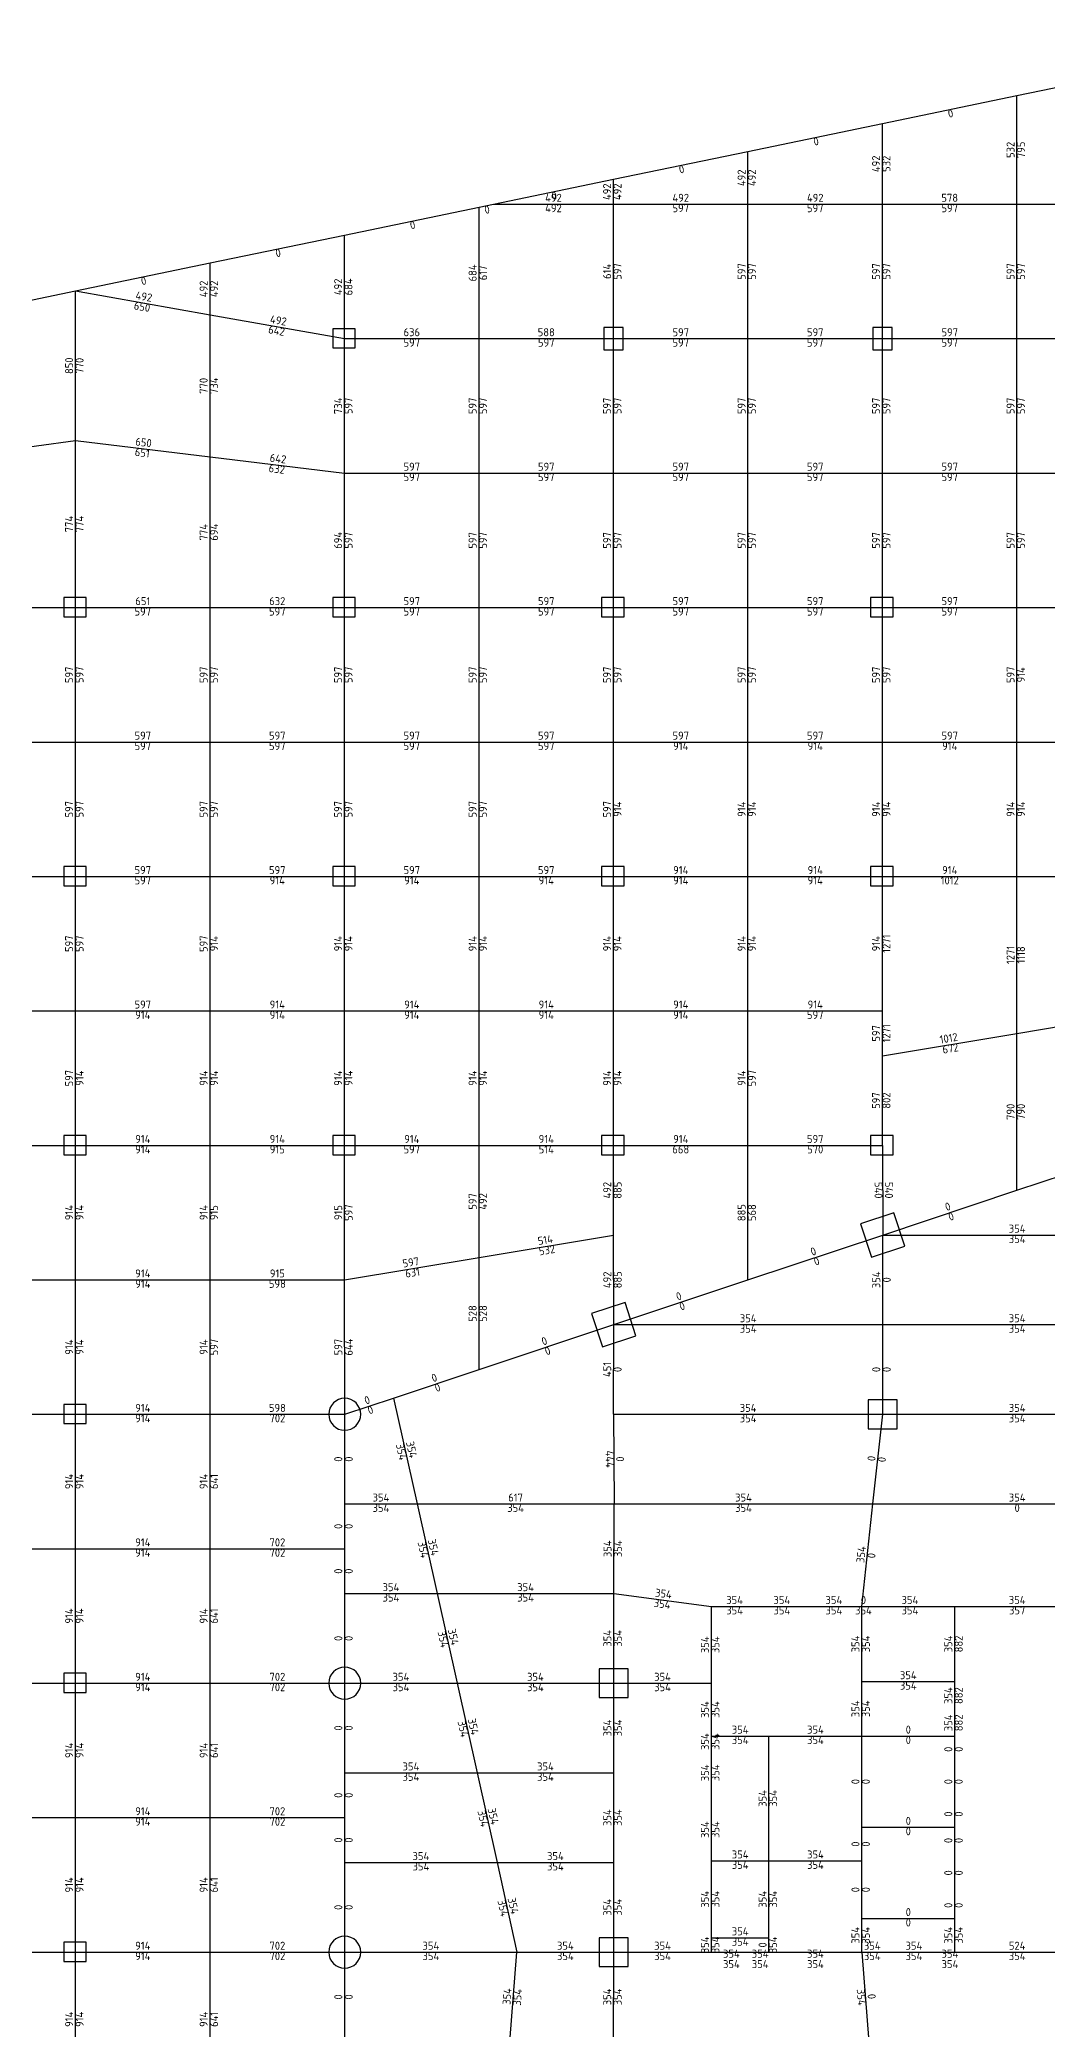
# Model space of a CAD drawing. Header units: millimetres. Extents: x -245177 to 1112891, y -1092030 to 122567.
# Drawn here: x -205617 to -174156, y -933430 to -871286 of the extents above; entities that cross this region are included whole.
import ezdxf
from ezdxf.enums import TextEntityAlignment as Align

# ---------------------------------------------------------------- set-up
doc = ezdxf.new("R2010")
doc.units = ezdxf.units.MM
doc.header["$MEASUREMENT"] = 0
for name, color, linetype in [('13', 4, 'Continuous'), ('dsg', 7, 'Continuous'), ('jiantu', 134, 'Continuous')]:
    doc.layers.add(name, color=color, linetype=linetype)
doc.styles.add('TrueTypeFont', font='yjkeng.shx', dxfattribs={"bigfont": 'yjkchn.shx'})

msp = doc.modelspace()

# ---------------------------------------------------------------- linework, layer by layer
at = {"layer": 'jiantu', "color": 94}
for p, q in [((-175100, -873029), (-166700, -871286)), ((-179300, -873901), (-175100, -873029)), ((-183500, -874772), (-179300, -873901)), ((-187700, -875644), (-183500, -874772)), ((-191450, -876422), (-187700, -875644)), ((-196100, -877386), (-191900, -876515)), ((-191900, -876515), (-191450, -876422)), ((-200300, -878258), (-196100, -877386)), ((-204500, -879129), (-200300, -878258)), ((-208700, -880001), (-204500, -879129)), ((-184644, -920222), (-183194, -920222)), ((-184644, -922622), (-184644, -920222)), ((-181694, -920222), (-179944, -920222)), ((-179944, -920222), (-179844, -920222)), ((-179944, -922572), (-179944, -920222)), ((-184644, -924272), (-184644, -922622)), ((-184644, -924622), (-184644, -924272)), ((-179944, -927122), (-179944, -924272)), ((-179944, -924272), (-177044, -924272)), ((-177044, -925097), (-177044, -924272)), ((-184644, -928172), (-184644, -926222)), ((-179944, -928172), (-179944, -927122)), ((-184644, -930572), (-184644, -928172)), ((-179944, -929972), (-179944, -928172)), ((-177044, -929972), (-177044, -929147)), ((-179944, -931022), (-179944, -929972)), ((-179944, -929972), (-177044, -929972)), ((-177044, -931022), (-177044, -929972)), ((-184644, -931022), (-184644, -930572)), ((-184644, -931022), (-183394, -931022)), ((-183394, -931022), (-182844, -931022)), ((-182844, -931022), (-179944, -931022)), ((-177344, -931022), (-177044, -931022))]:
    msp.add_line(p, q, dxfattribs=at)
at = {"layer": 'jiantu'}
for p, q in [((-175100, -876422), (-175100, -873029)), ((-179300, -876422), (-179300, -873901)), ((-183500, -876422), (-183500, -874772)), ((-187700, -876422), (-187700, -875644)), ((-191900, -880622), (-191900, -876515)), ((-191450, -876422), (-187700, -876422)), ((-187700, -876422), (-183500, -876422)), ((-187700, -880622), (-187700, -876422)), ((-183500, -880622), (-183500, -876422)), ((-183500, -876422), (-179300, -876422)), ((-179300, -876422), (-175100, -876422)), ((-179300, -880622), (-179300, -876422)), ((-175100, -880622), (-175100, -876422)), ((-175100, -876422), (-170900, -876422)), ((-196100, -880622), (-196100, -877386)), ((-200300, -879876), (-200300, -878258)), ((-204500, -883807), (-204500, -879129)), ((-204500, -879129), (-200300, -879876)), ((-200300, -884314), (-200300, -879876)), ((-200300, -879876), (-196100, -880622)), ((-196100, -884822), (-196100, -880622)), ((-196100, -880622), (-191900, -880622)), ((-191900, -880622), (-187700, -880622)), ((-191900, -884822), (-191900, -880622)), ((-187700, -884822), (-187700, -880622)), ((-187700, -880622), (-183500, -880622)), ((-183500, -880622), (-179300, -880622)), ((-183500, -884822), (-183500, -880622)), ((-179300, -884822), (-179300, -880622)), ((-179300, -880622), (-175100, -880622)), ((-175100, -880622), (-170900, -880622)), ((-175100, -884822), (-175100, -880622)), ((-208700, -884377), (-204500, -883807)), ((-204500, -889022), (-204500, -883807)), ((-204500, -883807), (-200300, -884314)), ((-200300, -889022), (-200300, -884314)), ((-200300, -884314), (-196100, -884822)), ((-196100, -884822), (-191900, -884822)), ((-196100, -889022), (-196100, -884822)), ((-191900, -889022), (-191900, -884822)), ((-191900, -884822), (-187700, -884822)), ((-187700, -884822), (-183500, -884822)), ((-187700, -889022), (-187700, -884822)), ((-183500, -889022), (-183500, -884822)), ((-183500, -884822), (-179300, -884822)), ((-179300, -884822), (-175100, -884822)), ((-179300, -889022), (-179300, -884822)), ((-175100, -889022), (-175100, -884822)), ((-175100, -884822), (-170900, -884822)), ((-208700, -889022), (-204500, -889022)), ((-204500, -893222), (-204500, -889022)), ((-204500, -889022), (-200300, -889022)), ((-200300, -889022), (-196100, -889022)), ((-200300, -893222), (-200300, -889022)), ((-196100, -893222), (-196100, -889022)), ((-196100, -889022), (-191900, -889022)), ((-191900, -889022), (-187700, -889022)), ((-191900, -893222), (-191900, -889022)), ((-187700, -893222), (-187700, -889022)), ((-187700, -889022), (-183500, -889022)), ((-183500, -889022), (-179300, -889022)), ((-183500, -893222), (-183500, -889022)), ((-179300, -893222), (-179300, -889022)), ((-179300, -889022), (-175100, -889022)), ((-175100, -889022), (-170900, -889022)), ((-175100, -893222), (-175100, -889022)), ((-208700, -893222), (-204500, -893222)), ((-204500, -893222), (-200300, -893222)), ((-204500, -897422), (-204500, -893222)), ((-200300, -897422), (-200300, -893222)), ((-200300, -893222), (-196100, -893222)), ((-196100, -893222), (-191900, -893222)), ((-196100, -897422), (-196100, -893222)), ((-191900, -893222), (-187700, -893222)), ((-191900, -897422), (-191900, -893222)), ((-187700, -893222), (-183500, -893222)), ((-187700, -897422), (-187700, -893222)), ((-183500, -893222), (-179300, -893222)), ((-183500, -897422), (-183500, -893222)), ((-179300, -893222), (-175100, -893222)), ((-179300, -897422), (-179300, -893222)), ((-175100, -893222), (-170900, -893222)), ((-175100, -897422), (-175100, -893222)), ((-208700, -897422), (-204500, -897422)), ((-204500, -901622), (-204500, -897422)), ((-204500, -897422), (-200300, -897422)), ((-200300, -897422), (-196100, -897422)), ((-200300, -901622), (-200300, -897422)), ((-196100, -901622), (-196100, -897422)), ((-196100, -897422), (-191900, -897422)), ((-191900, -897422), (-187700, -897422)), ((-191900, -901622), (-191900, -897422)), ((-187700, -901622), (-187700, -897422)), ((-187700, -897422), (-183500, -897422)), ((-183500, -897422), (-179300, -897422)), ((-183500, -901622), (-183500, -897422)), ((-179300, -901622), (-179300, -897422)), ((-179300, -897422), (-175100, -897422)), ((-175100, -897422), (-170900, -897422)), ((-175100, -902322), (-175100, -897422)), ((-208700, -901622), (-204500, -901622)), ((-204500, -901622), (-200300, -901622)), ((-204500, -905822), (-204500, -901622)), ((-200300, -905822), (-200300, -901622)), ((-200300, -901622), (-196100, -901622)), ((-196100, -901622), (-191900, -901622)), ((-196100, -905822), (-196100, -901622)), ((-191900, -905822), (-191900, -901622)), ((-191900, -901622), (-187700, -901622)), ((-187700, -901622), (-183500, -901622)), ((-187700, -905822), (-187700, -901622)), ((-183500, -905822), (-183500, -901622)), ((-183500, -901622), (-179300, -901622)), ((-179300, -903022), (-179300, -901622)), ((-175100, -902322), (-170897, -901622)), ((-179300, -903022), (-175100, -902322)), ((-175100, -907224), (-175100, -902322)), ((-179300, -905822), (-179300, -903022)), ((-208700, -905822), (-204500, -905822)), ((-204500, -910022), (-204500, -905822)), ((-204500, -905822), (-200300, -905822)), ((-200300, -905822), (-196100, -905822)), ((-200300, -910022), (-200300, -905822)), ((-196100, -905822), (-191900, -905822)), ((-196097, -910022), (-196100, -905822)), ((-191900, -905822), (-187700, -905822)), ((-191900, -909322), (-191900, -905822)), ((-187700, -905822), (-183500, -905822)), ((-187697, -908622), (-187700, -905822)), ((-183500, -905822), (-179300, -905822)), ((-183500, -910024), (-183500, -905822)), ((-179300, -905822), (-179294, -908622)), ((-175100, -907224), (-170894, -905822)), ((-179294, -908622), (-175100, -907224)), ((-191900, -909322), (-187697, -908622)), ((-187694, -911422), (-187697, -908622)), ((-183500, -910024), (-179294, -908622)), ((-179294, -911422), (-179294, -908622)), ((-179294, -908622), (-170894, -908622)), ((-196097, -910022), (-191900, -909322)), ((-191900, -912824), (-191900, -909322)), ((-208700, -910022), (-204500, -910022)), ((-204500, -910022), (-200300, -910022)), ((-204500, -914222), (-204500, -910022)), ((-200300, -914222), (-200300, -910022)), ((-200300, -910022), (-196097, -910022)), ((-196094, -914222), (-196097, -910022)), ((-187694, -911422), (-183500, -910024)), ((-191900, -912824), (-187694, -911422)), ((-187700, -914222), (-187694, -911422)), ((-187694, -911422), (-179294, -911422)), ((-179294, -911422), (-170894, -911422)), ((-179294, -914222), (-179294, -911422)), ((-194568, -913714), (-191900, -912824)), ((-196094, -914222), (-194568, -913714)), ((-194568, -913714), (-193831, -917022)), ((-208700, -914222), (-204500, -914222)), ((-204500, -918422), (-204500, -914222)), ((-204500, -914222), (-200300, -914222)), ((-200300, -914222), (-196094, -914222)), ((-200300, -918422), (-200300, -914222)), ((-196094, -917022), (-196094, -914222)), ((-187700, -914222), (-187684, -917022)), ((-187700, -914222), (-179294, -914222)), ((-179597, -917022), (-179294, -914222)), ((-179294, -914222), (-170894, -914222)), ((-196094, -917022), (-193831, -917022)), ((-196094, -918422), (-196094, -917022)), ((-193831, -917022), (-187684, -917022)), ((-193831, -917022), (-193208, -919822)), ((-187686, -919822), (-187684, -917022)), ((-187684, -917022), (-179597, -917022)), ((-179944, -920222), (-179597, -917022)), ((-179597, -917022), (-170591, -917022)), ((-208700, -918422), (-204500, -918422)), ((-204500, -918422), (-200300, -918422)), ((-204500, -922622), (-204500, -918422)), ((-200300, -922622), (-200300, -918422)), ((-200300, -918422), (-196094, -918422)), ((-196094, -919822), (-196094, -918422)), ((-196094, -919822), (-193208, -919822)), ((-196094, -922622), (-196094, -919822)), ((-193208, -919822), (-187686, -919822)), ((-193208, -919822), (-192585, -922622)), ((-187694, -922622), (-187686, -919822)), ((-187686, -919822), (-184644, -920222)), ((-183194, -920222), (-181694, -920222)), ((-179944, -920222), (-179844, -920222)), ((-179844, -920222), (-177044, -920222)), ((-177044, -920222), (-173144, -920222)), ((-177044, -922572), (-177044, -920222)), ((-208700, -922622), (-204500, -922622)), ((-204500, -926822), (-204500, -922622)), ((-204500, -922622), (-200300, -922622)), ((-200300, -922622), (-196094, -922622)), ((-200300, -926822), (-200300, -922622)), ((-196094, -925422), (-196094, -922622)), ((-196094, -922622), (-192585, -922622)), ((-192585, -922622), (-191961, -925422)), ((-192585, -922622), (-187694, -922622)), ((-187690, -925422), (-187694, -922622)), ((-187694, -922622), (-184644, -922622)), ((-179944, -922572), (-177044, -922572)), ((-179944, -924272), (-179944, -922572)), ((-177044, -923447), (-177044, -922572)), ((-177044, -924272), (-177044, -923447)), ((-184644, -924272), (-182844, -924272)), ((-184644, -926222), (-184644, -924622)), ((-182844, -928172), (-182844, -924272)), ((-182844, -924272), (-179944, -924272)), ((-177044, -925097), (-177044, -924272)), ((-177044, -926297), (-177044, -925097)), ((-196094, -925422), (-191961, -925422)), ((-196094, -926822), (-196094, -925422)), ((-191961, -925422), (-187690, -925422)), ((-191961, -925422), (-191338, -928222)), ((-187692, -928222), (-187690, -925422)), ((-177044, -927122), (-177044, -926297)), ((-208700, -926822), (-204500, -926822)), ((-204500, -926822), (-200300, -926822)), ((-204500, -931022), (-204500, -926822)), ((-200300, -931022), (-200300, -926822)), ((-200300, -926822), (-196094, -926822)), ((-196094, -928222), (-196094, -926822)), ((-179944, -927122), (-177044, -927122)), ((-177044, -927947), (-177044, -927122)), ((-196094, -928222), (-191338, -928222)), ((-196094, -931022), (-196094, -928222)), ((-191338, -928222), (-187692, -928222)), ((-191338, -928222), (-190715, -931022)), ((-187694, -931022), (-187692, -928222)), ((-184644, -928172), (-182844, -928172)), ((-182844, -928172), (-179944, -928172)), ((-182844, -930572), (-182844, -928172)), ((-177044, -929147), (-177044, -927947)), ((-184644, -930572), (-182844, -930572)), ((-182844, -931022), (-182844, -930572)), ((-208700, -931022), (-204500, -931022)), ((-204500, -935222), (-204500, -931022)), ((-204500, -931022), (-200300, -931022)), ((-200300, -931022), (-196094, -931022)), ((-200300, -935222), (-200300, -931022)), ((-196094, -933822), (-196094, -931022)), ((-196094, -931022), (-190715, -931022)), ((-190933, -933822), (-190715, -931022)), ((-190715, -931022), (-187694, -931022)), ((-187696, -933822), (-187694, -931022)), ((-187694, -931022), (-184644, -931022)), ((-179944, -931022), (-179294, -931022)), ((-179944, -931022), (-179729, -933822)), ((-179294, -931022), (-177344, -931022)), ((-177044, -931022), (-173144, -931022))]:
    msp.add_line(p, q, dxfattribs=at)
at = {"layer": 'jiantu', "color": 54}
for points in [[(-195770, -880312), (-196470, -880312), (-196470, -880912), (-195770, -880912)], [(-187400, -880272), (-188000, -880272), (-188000, -880972), (-187400, -880972)], [(-179000, -880272), (-179600, -880272), (-179600, -880972), (-179000, -880972)], [(-204170, -888712), (-204870, -888712), (-204870, -889312), (-204170, -889312)], [(-195770, -888712), (-196470, -888712), (-196470, -889312), (-195770, -889312)], [(-187370, -888712), (-188070, -888712), (-188070, -889312), (-187370, -889312)], [(-178970, -888712), (-179670, -888712), (-179670, -889312), (-178970, -889312)], [(-204170, -897112), (-204870, -897112), (-204870, -897712), (-204170, -897712)], [(-195770, -897112), (-196470, -897112), (-196470, -897712), (-195770, -897712)], [(-187370, -897112), (-188070, -897112), (-188070, -897712), (-187370, -897712)], [(-178970, -897112), (-179670, -897112), (-179670, -897712), (-178970, -897712)], [(-204170, -905512), (-204870, -905512), (-204870, -906112), (-204170, -906112)], [(-195770, -905512), (-196470, -905512), (-196470, -906112), (-195770, -906112)], [(-187370, -905512), (-188070, -905512), (-188070, -906112), (-187370, -906112)], [(-178970, -905512), (-179670, -905512), (-179670, -906112), (-178970, -906112)], [(-178941, -907929), (-179987, -908269), (-179647, -909315), (-178601, -908975)], [(-187341, -910729), (-188387, -911069), (-188047, -912115), (-187001, -911775)], [(-204170, -913912), (-204870, -913912), (-204870, -914512), (-204170, -914512)], [(-178844, -913772), (-179744, -913772), (-179744, -914672), (-178844, -914672)], [(-187244, -922172), (-188144, -922172), (-188144, -923072), (-187244, -923072)], [(-204170, -922312), (-204870, -922312), (-204870, -922912), (-204170, -922912)], [(-204170, -930712), (-204870, -930712), (-204870, -931312), (-204170, -931312)], [(-187244, -930572), (-188144, -930572), (-188144, -931472), (-187244, -931472)]]:
    msp.add_lwpolyline(points, close=True, dxfattribs=at)
for points in [[(-195594, -914222, 1), (-196594, -914222, 1)], [(-195594, -922622, 1), (-196594, -922622, 1)], [(-195594, -931022, 1), (-196594, -931022, 1)]]:
    msp.add_lwpolyline(points, format="xyb", close=True, dxfattribs=at)

# ---------------------------------------------------------------- texts
at = {"layer": '13', "color": 4, "linetype": 'Continuous', "style": 'TrueTypeFont'}
for s, rotation, p in [('532', 90, (-179300, -875161)), ('617', 90, (-191900, -878568)), ('597', 90, (-187700, -878522)), ('597', 90, (-183500, -878522)), ('597', 90, (-179300, -878522)), ('597', 90, (-175100, -878522)), ('684', 90, (-196100, -879004)), ('650', 349.92614, (-202400, -879502)), ('642', 349.92614, (-198200, -880249)), ('734', 90, (-200300, -882095)), ('597', 90, (-196100, -882722)), ('597', 90, (-191900, -882722)), ('597', 90, (-187700, -882722)), ('597', 90, (-183500, -882722)), ('597', 90, (-179300, -882722)), ('597', 90, (-175100, -882722)), ('651', 353.11324, (-202400, -884061)), ('632', 353.11324, (-198200, -884568)), ('694', 90, (-200300, -886668)), ('597', 90, (-196100, -886922)), ('597', 90, (-191900, -886922)), ('597', 90, (-187700, -886922)), ('597', 90, (-183500, -886922)), ('597', 90, (-179300, -886922)), ('597', 90, (-175100, -886922)), ('597', 90, (-204500, -891122)), ('597', 90, (-200300, -891122)), ('597', 90, (-196100, -891122)), ('597', 90, (-191900, -891122)), ('597', 90, (-187700, -891122)), ('597', 90, (-183500, -891122)), ('597', 90, (-179300, -891122)), ('597', 90, (-204500, -895322)), ('597', 90, (-200300, -895322)), ('597', 90, (-196100, -895322)), ('597', 90, (-191900, -895322)), ('597', 90, (-204500, -899522)), ('672', 9.45716, (-177200, -902672)), ('597', 90, (-183500, -903722)), ('540', 270.11641, (-179297, -907222)), ('597', 90, (-196097, -907922)), ('568', 90, (-183500, -907923)), ('532', 9.46232, (-189798, -908972)), ('631', 9.46232, (-193998, -909672)), ('528', 90, (-191900, -911073)), ('597', 90, (-200300, -912122)), ('644', 90, (-196094, -912122)), ('641', 90, (-200300, -916322)), ('641', 90, (-200300, -920522)), ('641', 90, (-200300, -924722)), ('641', 90, (-200300, -928922)), ('641', 90, (-200300, -933122))]:
    msp.add_text(s, height=250, rotation=rotation, dxfattribs=at).set_placement(p, align=Align.TOP_CENTER)
for s, rotation, p in [('532', 90, (-175100, -874725)), ('684', 90, (-191900, -878568)), ('614', 90, (-187700, -878522)), ('597', 90, (-183500, -878522)), ('597', 90, (-179300, -878522)), ('597', 90, (-175100, -878522)), ('734', 90, (-196100, -882722)), ('597', 90, (-191900, -882722)), ('597', 90, (-187700, -882722)), ('597', 90, (-183500, -882722)), ('597', 90, (-179300, -882722)), ('597', 90, (-175100, -882722)), ('650', 353.11324, (-202400, -884061)), ('642', 353.11324, (-198200, -884568)), ('694', 90, (-196100, -886922)), ('597', 90, (-191900, -886922)), ('597', 90, (-187700, -886922)), ('597', 90, (-183500, -886922)), ('597', 90, (-179300, -886922)), ('597', 90, (-175100, -886922)), ('597', 90, (-204500, -891122)), ('597', 90, (-200300, -891122)), ('597', 90, (-196100, -891122)), ('597', 90, (-191900, -891122)), ('597', 90, (-187700, -891122)), ('597', 90, (-183500, -891122)), ('597', 90, (-179300, -891122)), ('597', 90, (-175100, -891122)), ('597', 90, (-204500, -895322)), ('597', 90, (-200300, -895322)), ('597', 90, (-196100, -895322)), ('597', 90, (-191900, -895322)), ('597', 90, (-187700, -895322)), ('597', 90, (-204500, -899522)), ('597', 90, (-200300, -899522)), ('597', 90, (-179300, -902322)), ('597', 90, (-204500, -903722)), ('597', 90, (-179300, -904422)), ('540', 270.11641, (-179297, -907222)), ('597', 90, (-191900, -907572)), ('597', 9.46232, (-193998, -909672)), ('528', 90, (-191900, -911073)), ('597', 90, (-196094, -912122))]:
    msp.add_text(s, height=250, rotation=rotation, dxfattribs=at).set_placement(p, align=Align.BOTTOM_CENTER)
for s, p in [('578', (-177200, -876422)), ('636', (-194000, -880622)), ('588', (-189800, -880622)), ('597', (-185600, -880622)), ('597', (-181400, -880622)), ('597', (-177200, -880622)), ('597', (-194000, -884822)), ('597', (-189800, -884822)), ('597', (-185600, -884822)), ('597', (-181400, -884822)), ('597', (-177200, -884822)), ('651', (-202400, -889022)), ('632', (-198200, -889022)), ('597', (-194000, -889022)), ('597', (-189800, -889022)), ('597', (-185600, -889022)), ('597', (-181400, -889022)), ('597', (-177200, -889022)), ('597', (-202400, -893222)), ('597', (-198200, -893222)), ('597', (-194000, -893222)), ('597', (-189800, -893222)), ('597', (-185600, -893222)), ('597', (-181400, -893222)), ('597', (-177200, -893222)), ('597', (-202400, -897422)), ('597', (-198200, -897422)), ('597', (-194000, -897422)), ('597', (-189800, -897422)), ('597', (-202400, -901622)), ('597', (-181400, -905822)), ('598', (-198197, -914222)), ('617', (-190758, -917022)), ('702', (-198197, -918422)), ('702', (-198197, -922622)), ('702', (-198197, -926822)), ('702', (-198197, -931022))]:
    msp.add_text(s, height=250, dxfattribs=at).set_placement(p, align=Align.BOTTOM_CENTER)
for s, p in [('597', (-185600, -876422)), ('597', (-181400, -876422)), ('597', (-177200, -876422)), ('597', (-194000, -880622)), ('597', (-189800, -880622)), ('597', (-185600, -880622)), ('597', (-181400, -880622)), ('597', (-177200, -880622)), ('597', (-194000, -884822)), ('597', (-189800, -884822)), ('597', (-185600, -884822)), ('597', (-181400, -884822)), ('597', (-177200, -884822)), ('597', (-202400, -889022)), ('597', (-198200, -889022)), ('597', (-194000, -889022)), ('597', (-189800, -889022)), ('597', (-185600, -889022)), ('597', (-181400, -889022)), ('597', (-177200, -889022)), ('597', (-202400, -893222)), ('597', (-198200, -893222)), ('597', (-194000, -893222)), ('597', (-189800, -893222)), ('597', (-202400, -897422)), ('597', (-181400, -901622)), ('597', (-194000, -905822)), ('668', (-185600, -905822)), ('570', (-181400, -905822)), ('598', (-198198, -910022)), ('702', (-198197, -914222)), ('702', (-198197, -918422)), ('702', (-198197, -922622)), ('702', (-198197, -926822)), ('702', (-198197, -931022))]:
    msp.add_text(s, height=250, dxfattribs=at).set_placement(p, align=Align.TOP_CENTER)
at = {"layer": 'dsg', "color": 1, "linetype": 'Continuous', "style": 'TrueTypeFont'}
for s, rotation, p in [('0', 11.72201, (-177200, -873465)), ('0', 11.72201, (-181400, -874336)), ('0', 11.72201, (-185600, -875208)), ('492', 90, (-183500, -875597)), ('0', 11.72201, (-189575, -876033)), ('492', 90, (-187700, -876033)), ('0', 11.72201, (-191675, -876468)), ('0', 11.72201, (-194000, -876951)), ('0', 11.72201, (-198200, -877822)), ('0', 11.72201, (-202400, -878694)), ('492', 90, (-200300, -879067)), ('492', 90, (-191900, -907572)), ('0', 18.43495, (-177197, -907923)), ('0', 18.43495, (-181397, -909323)), ('0', 90, (-179294, -910022)), ('0', 18.43495, (-185597, -910723)), ('0', 18.43495, (-189797, -912123)), ('0', 89.88356, (-187697, -912822)), ('0', 90, (-179294, -912822)), ('0', 18.43496, (-193234, -913269)), ('0', 18.43495, (-195331, -913968)), ('354', 282.55107, (-194200, -915368)), ('444', 270.31057, (-187692, -915622)), ('0', 90, (-196094, -915622)), ('0', 83.81707, (-179445, -915622)), ('0', 90, (-196094, -917722)), ('354', 282.55107, (-193520, -918422)), ('354', 90, (-187686, -918422)), ('0', 90, (-196094, -919122)), ('0', 83.81707, (-179770, -918622)), ('354', 352.49876, (-186165, -920022)), ('354', 89.84478, (-187690, -921222)), ('0', 90, (-196094, -921222)), ('354', 282.55107, (-192896, -921222)), ('354', 90, (-184644, -921422)), ('354', 90, (-179944, -921397)), ('354', 90, (-184644, -923447)), ('354', 90, (-179944, -923422)), ('0', 90, (-196094, -924022)), ('354', 282.55107, (-192273, -924022)), ('354', 90, (-187690, -924022)), ('354', 90, (-184644, -924447)), ('0', 90, (-177044, -924685)), ('354', 90, (-184644, -925422)), ('0', 90, (-179944, -925697)), ('0', 90, (-177044, -925697)), ('0', 90, (-196094, -926122)), ('354', 90, (-182844, -926222)), ('354', 282.55107, (-191650, -926822)), ('354', 90, (-187692, -926822)), ('354', 90, (-184644, -927197)), ('0', 90, (-177044, -926710)), ('0', 90, (-196094, -927522)), ('0', 90, (-179944, -927647)), ('0', 90, (-177044, -927535)), ('0', 90, (-179944, -929072)), ('0', 90, (-177044, -928547)), ('0', 90, (-196094, -929622)), ('354', 282.55107, (-191026, -929622)), ('354', 90, (-187694, -929622)), ('354', 90, (-184644, -929372)), ('354', 90, (-182844, -929372)), ('0', 90, (-177044, -929560)), ('354', 90, (-179944, -930497)), ('354', 90, (-177044, -930497)), ('354', 90, (-184644, -930797)), ('354', 90, (-182844, -930797)), ('0', 90, (-196094, -932422)), ('354', 85.54134, (-190824, -932422)), ('354', 90, (-187696, -932422)), ('354', 274.3862, (-179836, -932422))]:
    msp.add_text(s, height=250, rotation=rotation, dxfattribs=at).set_placement(p, align=Align.TOP_CENTER)
for s, rotation, p in [('492', 90, (-179300, -875161)), ('492', 90, (-183500, -875597)), ('492', 90, (-187700, -876033)), ('492', 349.92614, (-202400, -879502)), ('492', 90, (-200300, -879067)), ('492', 90, (-196100, -879004)), ('492', 349.92614, (-198200, -880249)), ('492', 90, (-187697, -907222)), ('0', 18.43495, (-177197, -907923)), ('514', 9.46232, (-189798, -908972)), ('0', 18.43495, (-181397, -909323)), ('492', 90, (-187694, -910022)), ('354', 90, (-179294, -910022)), ('0', 18.43495, (-185597, -910723)), ('0', 18.43495, (-189797, -912123)), ('451', 89.88356, (-187697, -912822)), ('0', 90, (-179294, -912822)), ('0', 18.43496, (-193234, -913269)), ('0', 18.43495, (-195331, -913968)), ('354', 282.55107, (-194200, -915368)), ('0', 90, (-196094, -915622)), ('0', 270.31057, (-187692, -915622)), ('0', 83.81707, (-179445, -915622)), ('0', 90, (-196094, -917722)), ('354', 282.55107, (-193520, -918422)), ('354', 90, (-187686, -918422)), ('354', 83.81707, (-179770, -918622)), ('0', 90, (-196094, -919122)), ('354', 352.49876, (-186165, -920022)), ('354', 282.55107, (-192896, -921222)), ('354', 89.84478, (-187690, -921222)), ('0', 90, (-196094, -921222)), ('354', 90, (-184644, -921422)), ('354', 90, (-179944, -921397)), ('354', 90, (-177044, -921397)), ('354', 90, (-177044, -923010)), ('354', 90, (-184644, -923447)), ('354', 90, (-179944, -923422)), ('0', 90, (-196094, -924022)), ('354', 282.55107, (-192273, -924022)), ('354', 90, (-187690, -924022)), ('354', 90, (-177044, -923860)), ('354', 90, (-184644, -924447)), ('0', 90, (-177044, -924685)), ('354', 90, (-184644, -925422)), ('0', 90, (-179944, -925697)), ('0', 90, (-177044, -925697)), ('0', 90, (-196094, -926122)), ('354', 282.55107, (-191650, -926822)), ('354', 90, (-182844, -926222)), ('354', 90, (-187692, -926822)), ('354', 90, (-184644, -927197)), ('0', 90, (-177044, -926710)), ('0', 90, (-196094, -927522)), ('0', 90, (-179944, -927647)), ('0', 90, (-177044, -927535)), ('0', 90, (-179944, -929072)), ('0', 90, (-177044, -928547)), ('0', 90, (-196094, -929622)), ('354', 282.55107, (-191026, -929622)), ('354', 90, (-187694, -929622)), ('354', 90, (-184644, -929372)), ('354', 90, (-182844, -929372)), ('0', 90, (-177044, -929560)), ('354', 90, (-179944, -930497)), ('354', 90, (-177044, -930497)), ('354', 90, (-184644, -930797)), ('0', 90, (-182844, -930797)), ('0', 90, (-196094, -932422)), ('354', 85.54134, (-190824, -932422)), ('354', 90, (-187696, -932422)), ('0', 274.3862, (-179836, -932422))]:
    msp.add_text(s, height=250, rotation=rotation, dxfattribs=at).set_placement(p, align=Align.BOTTOM_CENTER)
at = {"layer": 'dsg', "color": 2, "linetype": 'Continuous', "style": 'TrueTypeFont'}
for s, p in [('795', (-175100, -874725)), ('770', (-204500, -881468)), ('774', (-204500, -886414)), ('914', (-175100, -891122)), ('914', (-187700, -895322)), ('914', (-183500, -895322)), ('914', (-179300, -895322)), ('914', (-175100, -895322)), ('914', (-200300, -899522)), ('914', (-196100, -899522)), ('914', (-191900, -899522)), ('914', (-187700, -899522)), ('914', (-183500, -899522)), ('914', (-204500, -903722)), ('914', (-200300, -903722)), ('914', (-196100, -903722)), ('914', (-191900, -903722)), ('914', (-187700, -903722)), ('802', (-179300, -904422)), ('790', (-175100, -904773)), ('885', (-187697, -907222)), ('914', (-204500, -907922)), ('915', (-200300, -907922)), ('885', (-187694, -910022)), ('914', (-204500, -912122)), ('914', (-204500, -916322)), ('914', (-204500, -920522)), ('882', (-177044, -921397)), ('882', (-177044, -923010)), ('882', (-177044, -923860)), ('914', (-204500, -924722)), ('914', (-204500, -928922)), ('914', (-204500, -933122))]:
    msp.add_text(s, height=250, rotation=90, dxfattribs=at).set_placement(p, align=Align.TOP_CENTER)
at = {"layer": 'dsg', "color": 1, "linetype": 'Continuous', "style": 'TrueTypeFont'}
for s, p in [('492', (-189575, -876422)), ('492', (-185600, -876422)), ('492', (-181400, -876422)), ('354', (-175094, -908622)), ('354', (-183494, -911422)), ('354', (-175094, -911422)), ('354', (-183497, -914222)), ('354', (-175094, -914222)), ('354', (-194963, -917022)), ('354', (-183641, -917022)), ('354', (-175094, -917022)), ('354', (-194651, -919822)), ('354', (-190447, -919822)), ('354', (-183919, -920222)), ('354', (-182444, -920222)), ('354', (-180819, -920222)), ('0', (-179894, -920222)), ('354', (-178444, -920222)), ('354', (-175094, -920222)), ('354', (-194339, -922622)), ('354', (-190139, -922622)), ('354', (-186169, -922622)), ('354', (-178494, -922572)), ('354', (-183744, -924272)), ('354', (-181394, -924272)), ('0', (-178494, -924272)), ('354', (-194028, -925422)), ('354', (-189826, -925422)), ('0', (-178494, -927122)), ('354', (-193716, -928222)), ('354', (-189515, -928222)), ('354', (-183744, -928172)), ('354', (-181394, -928172)), ('0', (-178494, -929972)), ('354', (-183744, -930572)), ('354', (-193404, -931022)), ('354', (-189204, -931022)), ('354', (-186169, -931022)), ('354', (-179619, -931022)), ('354', (-178319, -931022)), ('524', (-175094, -931022)), ('354', (-184019, -931272)), ('354', (-183119, -931272)), ('354', (-181394, -931272)), ('354', (-177194, -931272))]:
    msp.add_text(s, height=250, dxfattribs=at).set_placement(p, align=Align.BOTTOM_CENTER)
for s, p in [('492', (-189575, -876422)), ('514', (-189800, -905822)), ('354', (-175094, -908622)), ('354', (-183494, -911422)), ('354', (-175094, -911422)), ('354', (-183497, -914222)), ('354', (-175094, -914222)), ('354', (-194963, -917022)), ('354', (-190758, -917022)), ('354', (-183641, -917022)), ('0', (-175094, -917022)), ('354', (-194651, -919822)), ('354', (-190447, -919822)), ('354', (-183919, -920222)), ('354', (-182444, -920222)), ('354', (-180819, -920222)), ('354', (-179894, -920222)), ('354', (-178444, -920222)), ('357', (-175094, -920222)), ('354', (-194339, -922622)), ('354', (-190139, -922622)), ('354', (-186169, -922622)), ('354', (-178494, -922572)), ('354', (-183744, -924272)), ('354', (-181394, -924272)), ('0', (-178494, -924272)), ('354', (-194028, -925422)), ('354', (-189826, -925422)), ('0', (-178494, -927122)), ('354', (-193716, -928222)), ('354', (-189515, -928222)), ('354', (-183744, -928172)), ('354', (-181394, -928172)), ('0', (-178494, -929972)), ('354', (-183744, -930572)), ('354', (-193404, -931022)), ('354', (-189204, -931022)), ('354', (-186169, -931022)), ('354', (-184019, -931272)), ('354', (-183119, -931272)), ('354', (-181394, -931272)), ('354', (-179619, -931022)), ('354', (-178319, -931022)), ('354', (-177194, -931272)), ('354', (-175094, -931022))]:
    msp.add_text(s, height=250, dxfattribs=at).set_placement(p, align=Align.TOP_CENTER)
at = {"layer": 'dsg', "color": 2, "linetype": 'Continuous', "style": 'TrueTypeFont'}
for s, p in [('850', (-204500, -881468)), ('770', (-200300, -882095)), ('774', (-204500, -886414)), ('774', (-200300, -886668)), ('914', (-183500, -895322)), ('914', (-179300, -895322)), ('914', (-175100, -895322)), ('914', (-196100, -899522)), ('914', (-191900, -899522)), ('914', (-187700, -899522)), ('914', (-183500, -899522)), ('914', (-179300, -899522)), ('914', (-200300, -903722)), ('914', (-196100, -903722)), ('914', (-191900, -903722)), ('914', (-187700, -903722)), ('914', (-183500, -903722)), ('790', (-175100, -904773)), ('914', (-204500, -907922)), ('914', (-200300, -907922)), ('915', (-196097, -907922)), ('885', (-183500, -907923)), ('914', (-204500, -912122)), ('914', (-200300, -912122)), ('914', (-204500, -916322)), ('914', (-200300, -916322)), ('914', (-204500, -920522)), ('914', (-200300, -920522)), ('914', (-204500, -924722)), ('914', (-200300, -924722)), ('914', (-204500, -928922)), ('914', (-200300, -928922)), ('914', (-204500, -933122)), ('914', (-200300, -933122))]:
    msp.add_text(s, height=250, rotation=90, dxfattribs=at).set_placement(p, align=Align.BOTTOM_CENTER)
for s, p in [('914', (-185600, -893222)), ('914', (-181400, -893222)), ('914', (-177200, -893222)), ('914', (-198200, -897422)), ('914', (-194000, -897422)), ('914', (-189800, -897422)), ('914', (-185600, -897422)), ('914', (-181400, -897422)), ('914', (-202400, -901622)), ('914', (-198200, -901622)), ('914', (-194000, -901622)), ('914', (-189800, -901622)), ('914', (-185600, -901622)), ('914', (-202400, -905822)), ('915', (-198200, -905822)), ('914', (-202400, -910022)), ('914', (-202400, -914222)), ('914', (-202400, -918422)), ('914', (-202400, -922622)), ('914', (-202400, -926822)), ('914', (-202400, -931022))]:
    msp.add_text(s, height=250, dxfattribs=at).set_placement(p, align=Align.TOP_CENTER)
for s, p in [('914', (-185600, -897422)), ('914', (-181400, -897422)), ('914', (-177200, -897422)), ('914', (-198200, -901622)), ('914', (-194000, -901622)), ('914', (-189800, -901622)), ('914', (-185600, -901622)), ('914', (-181400, -901622)), ('914', (-202400, -905822)), ('914', (-198200, -905822)), ('914', (-194000, -905822)), ('914', (-189800, -905822)), ('914', (-185600, -905822)), ('914', (-202400, -910022)), ('915', (-198198, -910022)), ('914', (-202400, -914222)), ('914', (-202400, -918422)), ('914', (-202400, -922622)), ('914', (-202400, -926822)), ('914', (-202400, -931022))]:
    msp.add_text(s, height=250, dxfattribs=at).set_placement(p, align=Align.BOTTOM_CENTER)
at = {"layer": 'dsg', "color": 6, "linetype": 'Continuous', "style": 'TrueTypeFont'}
msp.add_text('1012', height=250, dxfattribs=at).set_placement((-177200, -897422), align=Align.TOP_CENTER)
at = {"layer": 'dsg', "linetype": 'Continuous', "style": 'TrueTypeFont'}
for s, p in [('1271', (-179300, -899522)), ('1118', (-175100, -899872)), ('1271', (-179300, -902322))]:
    msp.add_text(s, height=250, rotation=90, dxfattribs=at).set_placement(p, align=Align.TOP_CENTER)
msp.add_text('1271', height=250, rotation=90, dxfattribs=at).set_placement((-175100, -899872), align=Align.BOTTOM_CENTER)
at = {"layer": 'dsg', "color": 6, "linetype": 'Continuous', "style": 'TrueTypeFont'}
msp.add_text('1012', height=250, rotation=9.45716, dxfattribs=at).set_placement((-177200, -902672), align=Align.BOTTOM_CENTER)

doc.saveas('drawing.dxf')
